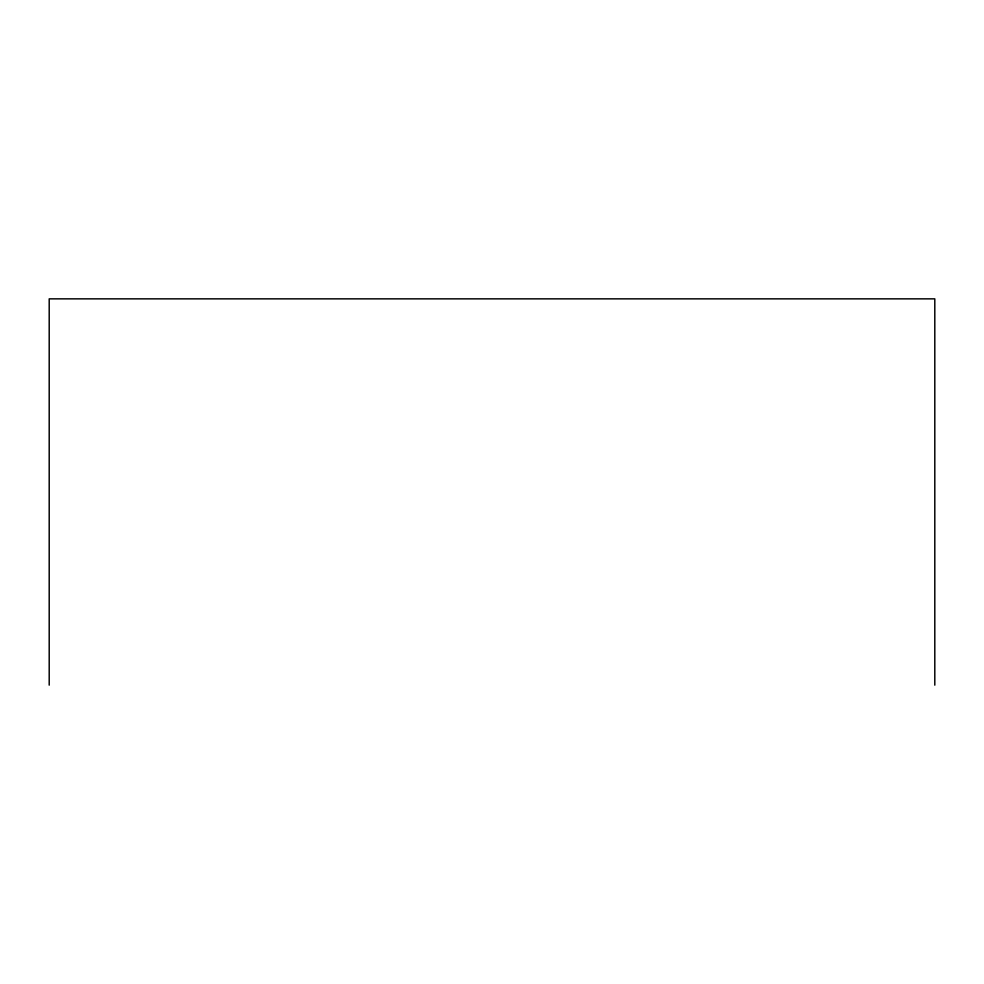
<?xml version="1.0" encoding="UTF-8"?>
<svg xmlns="http://www.w3.org/2000/svg" width="984" height="984" viewBox="0 0 984 984"><rect width="100%" height="100%" fill="white"/><g stroke="black" fill="none" stroke-linecap="round" stroke-linejoin="round"><path stroke-width="1.48" d="M934.8 685.147L934.8 298.853L49.2 298.853L49.2 685.147"/></g></svg>
